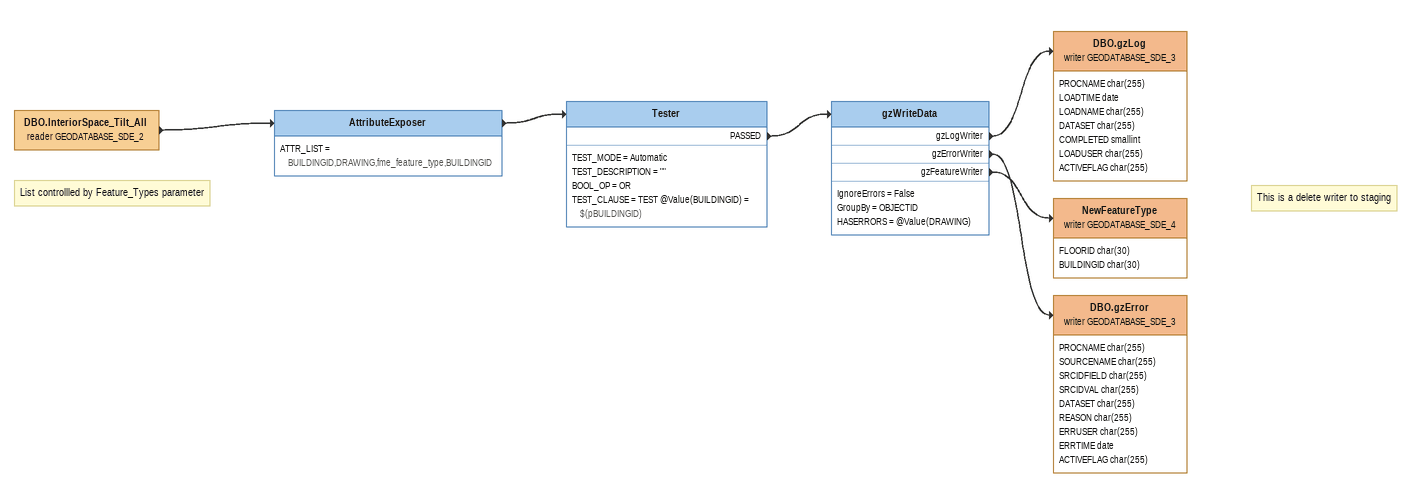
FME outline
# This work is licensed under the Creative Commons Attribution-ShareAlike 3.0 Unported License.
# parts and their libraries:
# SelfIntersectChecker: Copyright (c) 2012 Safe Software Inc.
Note: List controllled by Feature_Types parameter
DBO.InteriorSpace_Tilt_All (reader GEODATABASE_SDE_2)
    -> AttributeExposer
AttributeExposer
    ATTR_LIST = BUILDINGID,DRAWING,fme_feature_type,BUILDINGID
    -> Tester
Tester
    TEST_MODE = Automatic
    TEST_DESCRIPTION = ""
    BOOL_OP = OR
    TEST_CLAUSE = TEST @Value(BUILDINGID) = $(pBUILDINGID)
    PASSED -> gzWriteData
gzWriteData
    IgnoreErrors = False
    GroupBy = OBJECTID
    HASERRORS = @Value(DRAWING)
    gzLogWriter -> DBO.gzLog (writer GEODATABASE_SDE_3)
    gzErrorWriter -> DBO.gzError (writer GEODATABASE_SDE_3)
    gzFeatureWriter -> NewFeatureType (writer GEODATABASE_SDE_4)
DBO.gzLog (writer GEODATABASE_SDE_3)
    attributes: PROCNAME char(255), LOADTIME date, LOADNAME char(255), DATASET char(255), COMPLETED smallint, LOADUSER char(255), ACTIVEFLAG char(255)
Note: This is a delete writer to staging
NewFeatureType (writer GEODATABASE_SDE_4)
    attributes: FLOORID char(30), BUILDINGID char(30)
DBO.gzError (writer GEODATABASE_SDE_3)
    attributes: PROCNAME char(255), SOURCENAME char(255), SRCIDFIELD char(255), SRCIDVAL char(255), DATASET char(255), REASON char(255), ERRUSER char(255), ERRTIME date, ACTIVEFLAG char(255)
